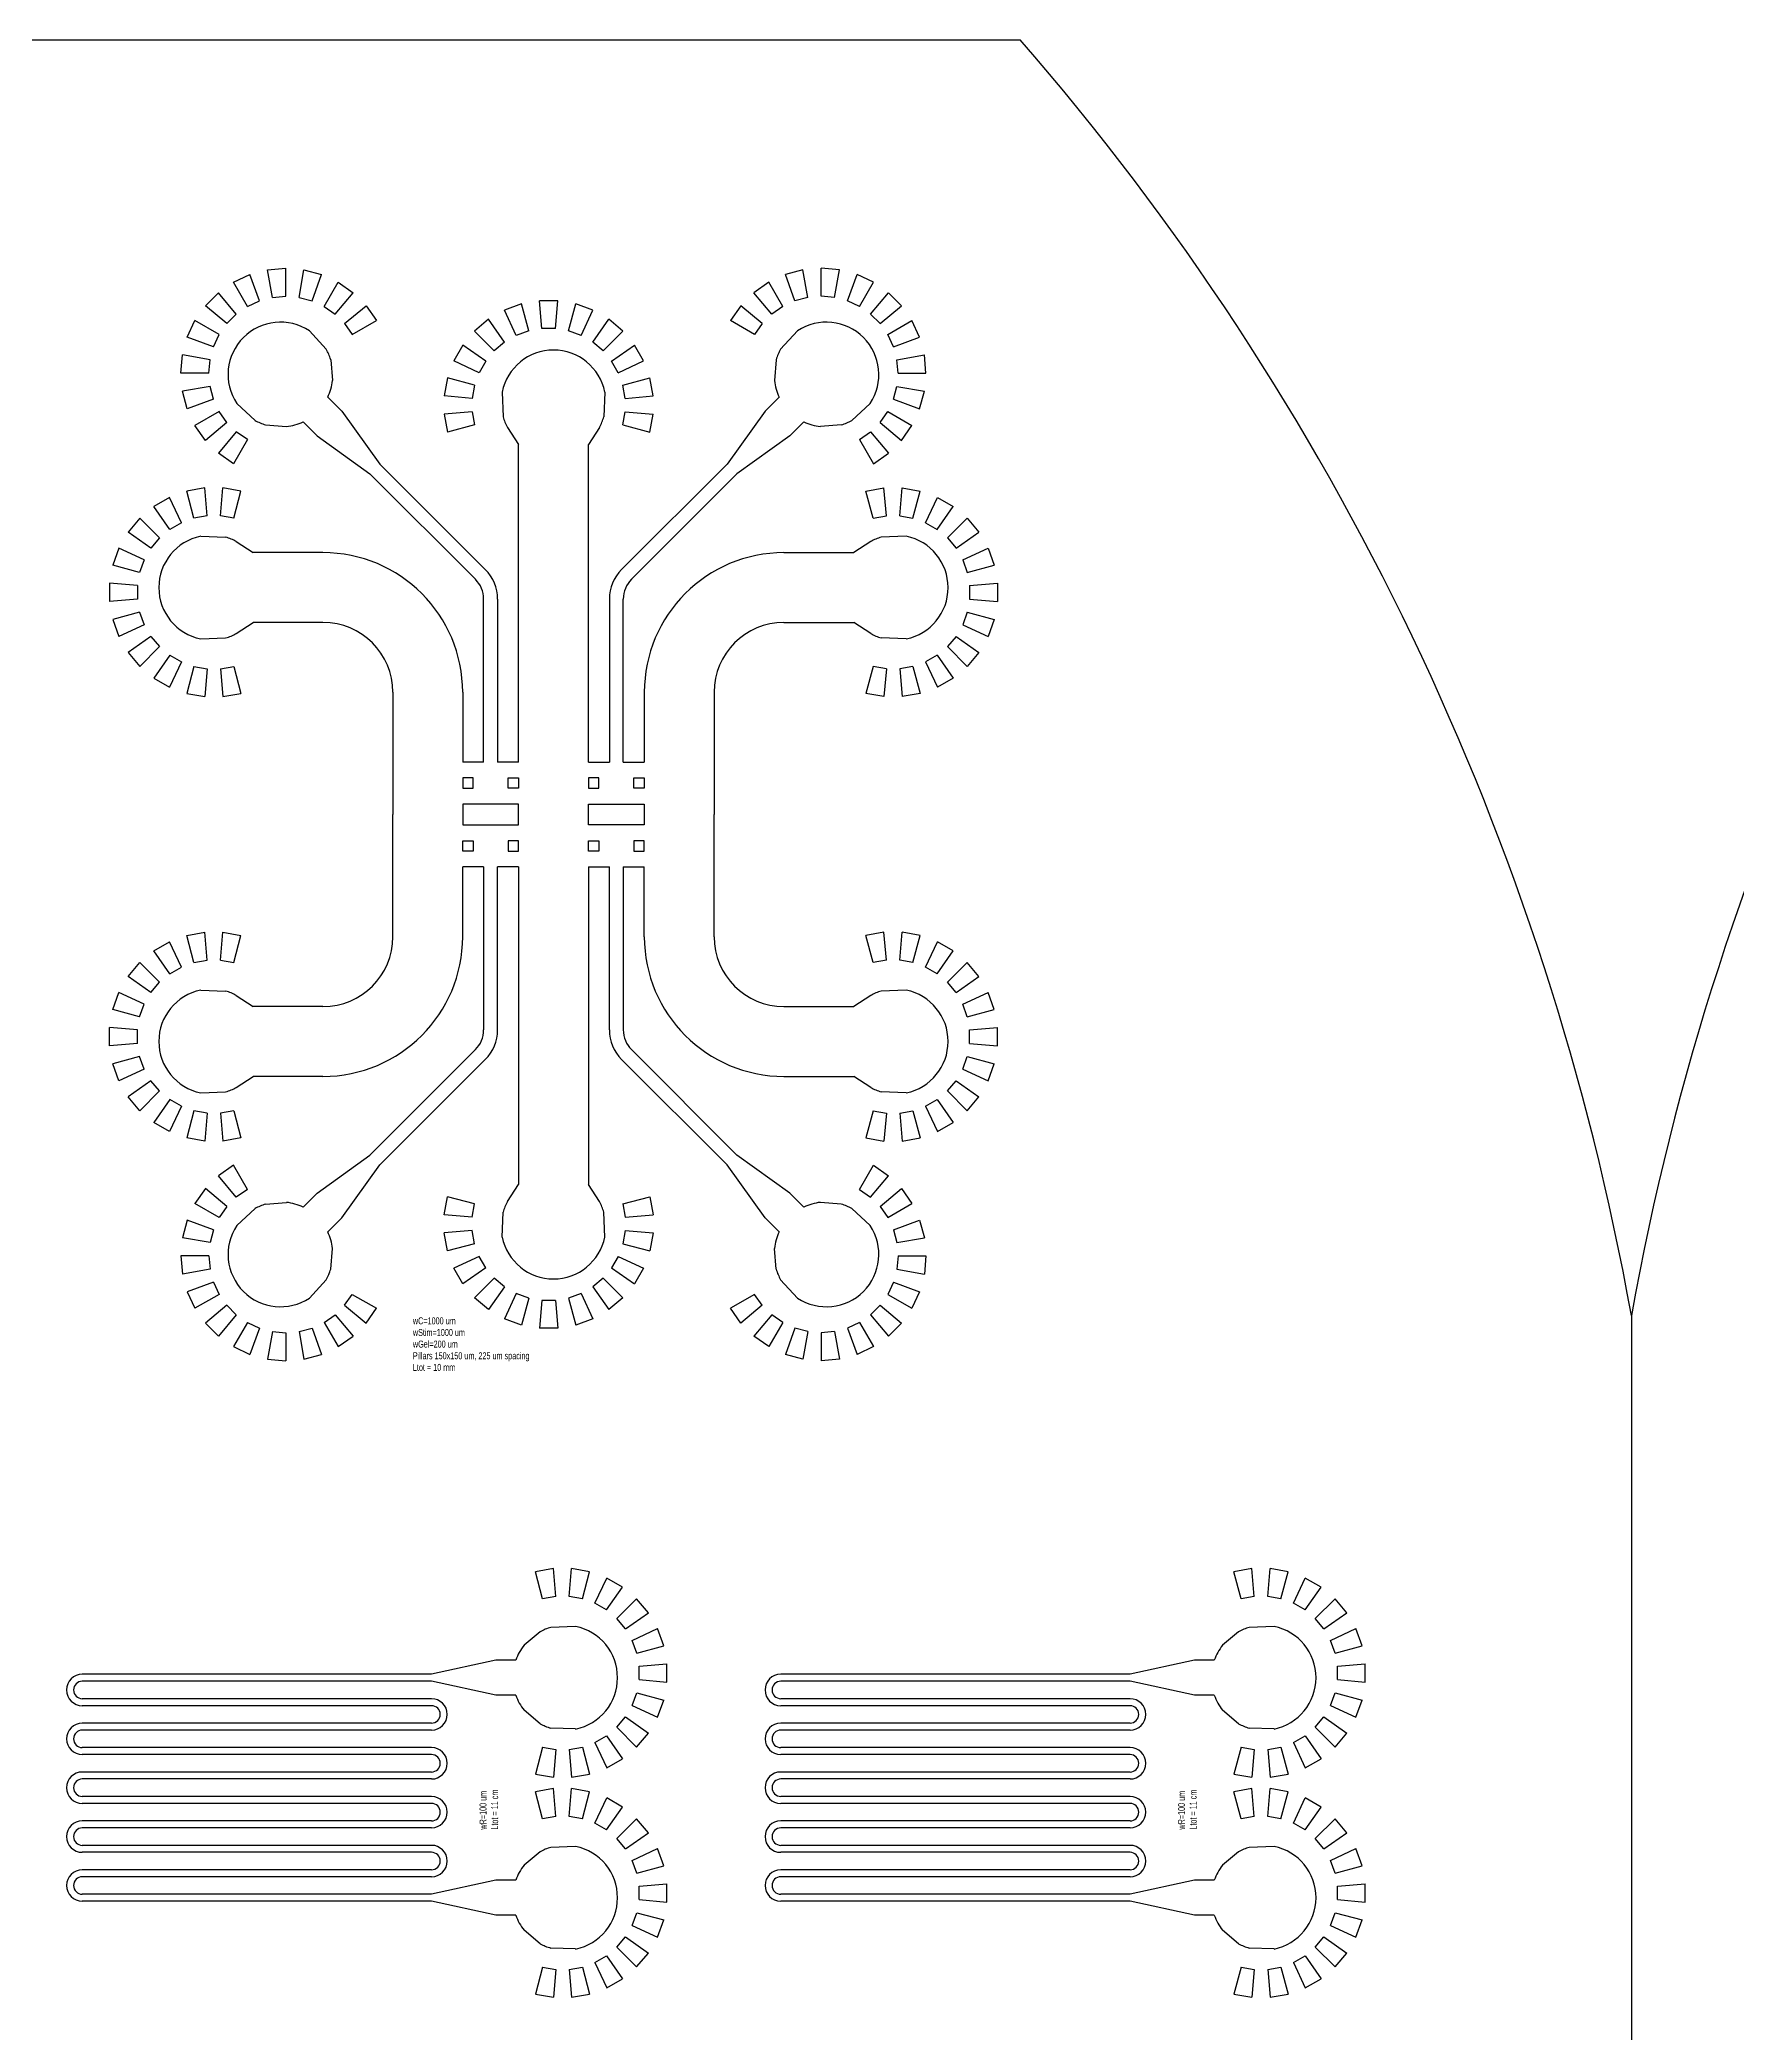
# Model space of a CAD drawing. Extents: x 5000 to 155000, y 156735 to 206735.
# Drawn here: x 57214 to 81500, y 178206 to 206735 of the extents above; entities that cross this region are included whole.
import ezdxf

# ---------------------------------------------------------------- set-up
doc = ezdxf.new("R2010")
doc.units = 0
doc.layers.get('0').update_dxf_attribs({"linetype": 'CONTINUOUS'})
doc.styles.get("Standard").update_dxf_attribs({"font": 'txt', "width": 0.75})

# ---------------------------------------------------------------- blocks, each defined once
blk = doc.blocks.new('CellMigration_Orig')
for p, q in [((-3427, 18780), (-3191, 18890)), ((-3054, 18514), (-3191, 18890)), ((-2938, 18958), (-2677, 18981)), ((-2868, 18564), (-2938, 18958)), ((-2677, 18581), (-2677, 18981)), ((-2486, 18564), (-2417, 18958)), ((-2417, 18958), (-2164, 18890)), ((-2301, 18514), (-2164, 18890)), ((4728, 18958), (4476, 18890)), ((4613, 18514), (4476, 18890)), ((4798, 18564), (4728, 18958)), ((4989, 18581), (4989, 18981)), ((5249, 18958), (4989, 18981)), ((5180, 18564), (5249, 18958)), ((5365, 18514), (5502, 18890)), ((5739, 18780), (5502, 18890)), ((-3827, 18445), (-3642, 18630)), ((-3385, 18323), (-3642, 18630)), ((-3227, 18433), (-3427, 18780)), ((-2868, 18564), (-2677, 18581)), ((-2486, 18564), (-2301, 18514)), ((-2127, 18433), (-1927, 18780)), ((-1970, 18323), (-1713, 18630)), ((-1927, 18780), (-1713, 18630)), ((4239, 18780), (4025, 18630)), ((4282, 18323), (4025, 18630)), ((4439, 18433), (4239, 18780)), ((4798, 18564), (4613, 18514)), ((5180, 18564), (4989, 18581)), ((5539, 18433), (5739, 18780)), ((5696, 18323), (5953, 18630)), ((6138, 18445), (5953, 18630)), ((-3520, 18188), (-3827, 18445)), ((-3520, 18188), (-3385, 18323)), ((-3227, 18433), (-3054, 18514)), ((-2127, 18433), (-1970, 18323)), ((-1835, 18188), (-1528, 18445)), ((-1528, 18445), (-1378, 18231)), ((699, 18470), (453, 18381)), ((622, 18018), (453, 18381)), ((803, 18084), (699, 18470)), ((991, 18117), (957, 18516)), ((1218, 18516), (957, 18516)), ((1183, 18117), (1218, 18516)), ((1372, 18084), (1476, 18470)), ((1721, 18381), (1476, 18470)), ((1552, 18018), (1721, 18381)), ((3840, 18445), (3690, 18231)), ((4146, 18188), (3840, 18445)), ((4439, 18433), (4282, 18323)), ((5539, 18433), (5365, 18514)), ((5832, 18188), (5696, 18323)), ((5832, 18188), (6138, 18445)), ((-4087, 17994), (-3977, 18231)), ((-3711, 17857), (-4087, 17994)), ((-3630, 18031), (-3977, 18231)), ((-3711, 17857), (-3630, 18031)), ((-2339, 18085), (-2097, 17823)), ((-1835, 18188), (-1725, 18031)), ((-1725, 18031), (-1378, 18231)), ((227, 18250), (27, 18082)), ((309, 17799), (27, 18082)), ((456, 17923), (227, 18250)), ((803, 18084), (622, 18018)), ((1183, 18117), (991, 18117)), ((1552, 18018), (1372, 18084)), ((1718, 17923), (1948, 18250)), ((1865, 17799), (2148, 18082)), ((2148, 18082), (1948, 18250)), ((4036, 18031), (3690, 18231)), ((4146, 18188), (4036, 18031)), ((4651, 18085), (4408, 17823)), ((5942, 18031), (6288, 18231)), ((6023, 17857), (5942, 18031)), ((6023, 17857), (6398, 17994)), ((6398, 17994), (6288, 18231)), ((-4177, 17481), (-4155, 17741)), ((-3761, 17672), (-4155, 17741)), ((-141, 17882), (-272, 17655)), ((186, 17652), (-141, 17882)), ((456, 17923), (309, 17799)), ((1865, 17799), (1718, 17923)), ((1988, 17652), (2316, 17882)), ((2447, 17655), (2316, 17882)), ((6072, 17672), (6466, 17741)), ((6489, 17481), (6466, 17741)), ((-3777, 17481), (-4177, 17481)), ((-3777, 17481), (-3761, 17672)), ((-2034, 17672), (-2008, 17373)), ((-362, 17410), (-407, 17152)), ((25, 17306), (-362, 17410)), ((90, 17486), (-272, 17655)), ((186, 17652), (90, 17486)), ((2084, 17486), (1988, 17652)), ((2084, 17486), (2447, 17655)), ((2150, 17306), (2536, 17410)), ((2582, 17152), (2536, 17410)), ((4345, 17672), (4319, 17373)), ((6089, 17481), (6072, 17672)), ((6089, 17481), (6489, 17481)), ((-3761, 17290), (-4155, 17220)), ((-4087, 16968), (-4155, 17220)), ((-3711, 17105), (-3761, 17290)), ((-2076, 17136), (-1874, 16934)), ((-9, 17117), (-407, 17152)), ((25, 17306), (-9, 17117)), ((421, 17209), (435, 16853)), ((1891, 17209), (1877, 16853)), ((2183, 17117), (2150, 17306)), ((2183, 17117), (2582, 17152)), ((4387, 17136), (4186, 16934)), ((6023, 17105), (6072, 17290)), ((6072, 17290), (6466, 17220)), ((6398, 16968), (6466, 17220)), ((-3711, 17105), (-4087, 16968)), ((-3630, 16931), (-3977, 16731)), ((-3520, 16774), (-3630, 16931)), ((-3378, 17046), (-3117, 16803)), ((-1874, 16934), (-1329, 16177)), ((-9, 16926), (-407, 16891)), ((-407, 16891), (-362, 16633)), ((-9, 16926), (25, 16737)), ((2150, 16737), (2183, 16926)), ((2183, 16926), (2582, 16891)), ((2536, 16633), (2582, 16891)), ((4186, 16934), (3641, 16177)), ((5690, 17046), (5428, 16803)), ((5832, 16774), (5942, 16931)), ((5942, 16931), (6288, 16731)), ((6023, 17105), (6398, 16968)), ((-3827, 16517), (-3977, 16731)), ((-3520, 16774), (-3827, 16517)), ((-3385, 16638), (-3642, 16332)), ((-3227, 16528), (-3385, 16638)), ((-2966, 16740), (-2667, 16714)), ((-2429, 16782), (-2228, 16581)), ((-2228, 16581), (-1471, 16036)), ((25, 16737), (-362, 16633)), ((497, 16701), (656, 16459)), ((1815, 16701), (1656, 16459)), ((2150, 16737), (2536, 16633)), ((4539, 16581), (3782, 16036)), ((4741, 16782), (4539, 16581)), ((5277, 16740), (4978, 16714)), ((5539, 16528), (5696, 16638)), ((5696, 16638), (5953, 16332)), ((5832, 16774), (6138, 16517)), ((6138, 16517), (6288, 16731)), ((-3427, 16182), (-3642, 16332)), ((-3227, 16528), (-3427, 16182)), ((656, 11909), (656, 16459)), ((1656, 11909), (1656, 16459)), ((5539, 16528), (5739, 16182)), ((5739, 16182), (5953, 16332)), ((-1471, 16036), (39, 14527)), ((180, 14668), (-1329, 16177)), ((2131, 14668), (3641, 16177)), ((3782, 16036), (2273, 14527)), ((-4340, 15700), (-4567, 15570)), ((-4171, 15338), (-4340, 15700)), ((-3837, 15835), (-4095, 15790)), ((-3991, 15403), (-4095, 15790)), ((-3802, 15437), (-3837, 15835)), ((-3611, 15437), (-3576, 15835)), ((-3318, 15790), (-3576, 15835)), ((-3422, 15403), (-3318, 15790)), ((5630, 15790), (5887, 15835)), ((5733, 15403), (5630, 15790)), ((5922, 15437), (5887, 15835)), ((6114, 15437), (6149, 15835)), ((6149, 15835), (6406, 15790)), ((6302, 15403), (6406, 15790)), ((6483, 15338), (6652, 15700)), ((6652, 15700), (6878, 15570)), ((-4337, 15242), (-4567, 15570)), ((-3802, 15437), (-3991, 15403)), ((-3422, 15403), (-3611, 15437)), ((5733, 15403), (5922, 15437)), ((6114, 15437), (6302, 15403)), ((6649, 15242), (6878, 15570)), ((-4767, 15402), (-4935, 15201)), ((-4607, 14972), (-4935, 15201)), ((-4484, 15119), (-4767, 15402)), ((-4171, 15338), (-4337, 15242)), ((-3894, 15144), (-3538, 15130)), ((6206, 15144), (5849, 15130)), ((6483, 15338), (6649, 15242)), ((6796, 15119), (7078, 15402)), ((6919, 14972), (7247, 15201)), ((7078, 15402), (7247, 15201)), ((-5066, 14975), (-5155, 14729)), ((-4703, 14806), (-5066, 14975)), ((-4484, 15119), (-4607, 14972)), ((-3386, 15068), (-3144, 14909)), ((-3144, 14909), (-3144, 14909)), ((-2144, 14909), (-3144, 14909)), ((4456, 14909), (5456, 14909)), ((5698, 15068), (5456, 14909)), ((5456, 14909), (5456, 14909)), ((6796, 15119), (6919, 14972)), ((7015, 14806), (7377, 14975)), ((7377, 14975), (7467, 14729)), ((-4769, 14626), (-5155, 14729)), ((-4703, 14806), (-4769, 14626)), ((7015, 14806), (7080, 14626)), ((7080, 14626), (7467, 14729)), ((-5201, 14472), (-5201, 14210)), ((-4802, 14437), (-5201, 14472)), ((-4802, 14437), (-4802, 14245)), ((7114, 14437), (7512, 14472)), ((7114, 14437), (7114, 14245)), ((7512, 14472), (7512, 14210)), ((-4802, 14245), (-5201, 14210)), ((-4769, 14056), (-5155, 13953)), ((-4769, 14056), (-4703, 13876)), ((156, 11909), (156, 14244)), ((356, 14244), (356, 11909)), ((1956, 14244), (1956, 11909)), ((2156, 11909), (2156, 14244)), ((7080, 14056), (7015, 13876)), ((7080, 14056), (7467, 13953)), ((7114, 14245), (7512, 14210)), ((-5155, 13953), (-5066, 13707)), ((-4703, 13876), (-5066, 13707)), ((-4607, 13710), (-4935, 13481)), ((-4607, 13710), (-4484, 13563)), ((-3386, 13750), (-3144, 13909)), ((-3144, 13909), (-3144, 13909)), ((-2144, 13909), (-3144, 13909)), ((4456, 13909), (5456, 13909)), ((5456, 13909), (5456, 13909)), ((5698, 13750), (5456, 13909)), ((6919, 13710), (6796, 13563)), ((6919, 13710), (7247, 13481)), ((7015, 13876), (7377, 13707)), ((7467, 13953), (7377, 13707)), ((-4935, 13481), (-4767, 13280)), ((-4484, 13563), (-4767, 13280)), ((-4337, 13440), (-4567, 13112)), ((-4337, 13440), (-4171, 13344)), ((-3894, 13675), (-3538, 13688)), ((6206, 13675), (5849, 13688)), ((6649, 13440), (6483, 13344)), ((6649, 13440), (6878, 13112)), ((6796, 13563), (7078, 13280)), ((7247, 13481), (7078, 13280)), ((-4171, 13344), (-4340, 12982)), ((-3991, 13278), (-4095, 12892)), ((-3991, 13278), (-3802, 13245)), ((-3802, 13245), (-3837, 12847)), ((-3611, 13245), (-3422, 13278)), ((-3611, 13245), (-3576, 12847)), ((-3422, 13278), (-3318, 12892)), ((5733, 13278), (5630, 12892)), ((5922, 13245), (5733, 13278)), ((5922, 13245), (5887, 12847)), ((6302, 13278), (6114, 13245)), ((6114, 13245), (6149, 12847)), ((6302, 13278), (6406, 12892)), ((6483, 13344), (6652, 12982)), ((-4567, 13112), (-4340, 12982)), ((-4095, 12892), (-3837, 12847)), ((-3576, 12847), (-3318, 12892)), ((-1144, 12909), (-1144, 11159)), ((-144, 12909), (-144, 11909)), ((2456, 12909), (2456, 11909)), ((3456, 12909), (3456, 11159)), ((5887, 12847), (5630, 12892)), ((6406, 12892), (6149, 12847)), ((6878, 13112), (6652, 12982)), ((156, 11909), (-144, 11909)), ((-144, 11909), (-144, 11909)), ((656, 11909), (356, 11909)), ((1656, 11909), (1956, 11909)), ((2156, 11909), (2456, 11909)), ((2456, 11909), (2456, 11909)), ((-144, 11684), (-144, 11534)), ((6, 11684), (-144, 11684)), ((-144, 11534), (6, 11534)), ((6, 11534), (6, 11684)), ((506, 11534), (506, 11684)), ((506, 11684), (656, 11684)), ((656, 11534), (506, 11534)), ((656, 11684), (656, 11534)), ((1656, 11684), (1656, 11534)), ((1806, 11684), (1656, 11684)), ((1656, 11534), (1806, 11534)), ((1806, 11534), (1806, 11684)), ((2306, 11534), (2306, 11684)), ((2306, 11684), (2456, 11684)), ((2456, 11534), (2306, 11534)), ((2456, 11684), (2456, 11534)), ((-1144, 9409), (-1144, 11159)), ((656, 11309), (-144, 11309)), ((-144, 11309), (-144, 11009)), ((656, 11009), (656, 11309)), ((1656, 11009), (1656, 11309)), ((1656, 11309), (2456, 11309)), ((2456, 11309), (2456, 11009)), ((3456, 9409), (3456, 11159)), ((-144, 11009), (656, 11009)), ((2456, 11009), (1656, 11009)), ((-144, 10634), (-144, 10784)), ((-144, 10784), (6, 10784)), ((6, 10634), (-144, 10634)), ((6, 10784), (6, 10634)), ((656, 10784), (506, 10784)), ((506, 10784), (506, 10634)), ((506, 10634), (656, 10634)), ((656, 10634), (656, 10784)), ((1656, 10634), (1656, 10784)), ((1656, 10784), (1806, 10784)), ((1806, 10634), (1656, 10634)), ((1806, 10784), (1806, 10634)), ((2456, 10784), (2306, 10784)), ((2306, 10784), (2306, 10634)), ((2306, 10634), (2456, 10634)), ((2456, 10634), (2456, 10784)), ((156, 10409), (-144, 10409)), ((-144, 10409), (-144, 10409)), ((-144, 9409), (-144, 10409)), ((156, 10409), (156, 8075)), ((656, 10409), (356, 10409)), ((356, 8075), (356, 10409)), ((656, 10409), (656, 5859)), ((1656, 10409), (1656, 5859)), ((1656, 10409), (1956, 10409)), ((1956, 8075), (1956, 10409)), ((2156, 10409), (2456, 10409)), ((2156, 10409), (2156, 8075)), ((2456, 10409), (2456, 10409)), ((2456, 9409), (2456, 10409)), ((-4095, 9427), (-3837, 9472)), ((-3991, 9040), (-4095, 9427)), ((-3802, 9074), (-3837, 9472)), ((-3611, 9074), (-3576, 9472)), ((-3576, 9472), (-3318, 9427)), ((-3422, 9040), (-3318, 9427)), ((5887, 9472), (5630, 9427)), ((5733, 9040), (5630, 9427)), ((5922, 9074), (5887, 9472)), ((6114, 9074), (6149, 9472)), ((6406, 9427), (6149, 9472)), ((6302, 9040), (6406, 9427)), ((-4567, 9207), (-4340, 9337)), ((-4337, 8879), (-4567, 9207)), ((-4171, 8975), (-4340, 9337)), ((6483, 8975), (6652, 9337)), ((6649, 8879), (6878, 9207)), ((6878, 9207), (6652, 9337)), ((-4935, 8838), (-4767, 9038)), ((-4484, 8756), (-4767, 9038)), ((-4337, 8879), (-4171, 8975)), ((-3991, 9040), (-3802, 9074)), ((-3611, 9074), (-3422, 9040)), ((5922, 9074), (5733, 9040)), ((6302, 9040), (6114, 9074)), ((6649, 8879), (6483, 8975)), ((6796, 8756), (7078, 9038)), ((7247, 8838), (7078, 9038)), ((-5155, 8366), (-5066, 8612)), ((-4703, 8443), (-5066, 8612)), ((-4607, 8609), (-4935, 8838)), ((-4607, 8609), (-4484, 8756)), ((-3894, 8644), (-3538, 8630)), ((-3386, 8568), (-3144, 8409)), ((5698, 8568), (5456, 8409)), ((6206, 8644), (5849, 8630)), ((6919, 8609), (6796, 8756)), ((6919, 8609), (7247, 8838)), ((7015, 8443), (7377, 8612)), ((7467, 8366), (7377, 8612)), ((-4769, 8262), (-5155, 8366)), ((-4769, 8262), (-4703, 8443)), ((-3144, 8409), (-3144, 8409)), ((-2144, 8409), (-3144, 8409)), ((4456, 8409), (5456, 8409)), ((5456, 8409), (5456, 8409)), ((7080, 8262), (7015, 8443)), ((7080, 8262), (7467, 8366)), ((-4802, 8074), (-5201, 8109)), ((-5201, 7847), (-5201, 8109)), ((-4802, 7882), (-4802, 8074)), ((7114, 8074), (7512, 8109)), ((7114, 7882), (7114, 8074)), ((7512, 7847), (7512, 8109)), ((-4802, 7882), (-5201, 7847)), ((-1471, 6283), (39, 7792)), ((3782, 6283), (2273, 7792)), ((7114, 7882), (7512, 7847)), ((-4769, 7693), (-5155, 7590)), ((-5066, 7344), (-5155, 7590)), ((-4703, 7513), (-5066, 7344)), ((-4703, 7513), (-4769, 7693)), ((180, 7651), (-1329, 6142)), ((2131, 7651), (3641, 6142)), ((7015, 7513), (7080, 7693)), ((7015, 7513), (7377, 7344)), ((7080, 7693), (7467, 7590)), ((7377, 7344), (7467, 7590)), ((-4607, 7347), (-4935, 7117)), ((-4484, 7200), (-4767, 6917)), ((-4484, 7200), (-4607, 7347)), ((-3894, 7175), (-3538, 7188)), ((-3386, 7250), (-3144, 7409)), ((-3144, 7409), (-3144, 7409)), ((-2144, 7409), (-3144, 7409)), ((4456, 7409), (5456, 7409)), ((5456, 7409), (5456, 7409)), ((5698, 7250), (5456, 7409)), ((6206, 7175), (5849, 7188)), ((6796, 7200), (6919, 7347)), ((6796, 7200), (7078, 6917)), ((6919, 7347), (7247, 7117)), ((-4767, 6917), (-4935, 7117)), ((-4337, 7077), (-4567, 6749)), ((-4171, 6981), (-4340, 6618)), ((-4171, 6981), (-4337, 7077)), ((-3991, 6915), (-4095, 6529)), ((-3802, 6882), (-3991, 6915)), ((-3802, 6882), (-3837, 6483)), ((-3422, 6915), (-3611, 6882)), ((-3611, 6882), (-3576, 6483)), ((-3422, 6915), (-3318, 6529)), ((5733, 6915), (5630, 6529)), ((5733, 6915), (5922, 6882)), ((5922, 6882), (5887, 6483)), ((6114, 6882), (6302, 6915)), ((6114, 6882), (6149, 6483)), ((6302, 6915), (6406, 6529)), ((6483, 6981), (6649, 7077)), ((6483, 6981), (6652, 6618)), ((6649, 7077), (6878, 6749)), ((7078, 6917), (7247, 7117)), ((-4340, 6618), (-4567, 6749)), ((6652, 6618), (6878, 6749)), ((-3837, 6483), (-4095, 6529)), ((-3318, 6529), (-3576, 6483)), ((-2228, 5738), (-1471, 6283)), ((4539, 5738), (3782, 6283)), ((5630, 6529), (5887, 6483)), ((6149, 6483), (6406, 6529)), ((-3427, 6137), (-3642, 5987)), ((-3227, 5791), (-3427, 6137)), ((-1874, 5385), (-1329, 6142)), ((4186, 5385), (3641, 6142)), ((5539, 5791), (5739, 6137)), ((5739, 6137), (5953, 5987)), ((-3827, 5802), (-3977, 5588)), ((-3520, 5545), (-3827, 5802)), ((-3385, 5681), (-3642, 5987)), ((-3227, 5791), (-3385, 5681)), ((-2429, 5536), (-2228, 5738)), ((497, 5617), (656, 5859)), ((1815, 5617), (1656, 5859)), ((4741, 5536), (4539, 5738)), ((5539, 5791), (5696, 5681)), ((5696, 5681), (5953, 5987)), ((5832, 5545), (6138, 5802)), ((6138, 5802), (6288, 5588)), ((-3630, 5388), (-3977, 5588)), ((-3520, 5545), (-3630, 5388)), ((-3378, 5273), (-3117, 5515)), ((-2966, 5579), (-2667, 5605)), ((-407, 5428), (-362, 5686)), ((-9, 5393), (-407, 5428)), ((25, 5582), (-362, 5686)), ((-9, 5393), (25, 5582)), ((421, 5109), (435, 5466)), ((1891, 5109), (1877, 5466)), ((2150, 5582), (2536, 5686)), ((2150, 5582), (2183, 5393)), ((2183, 5393), (2582, 5428)), ((2536, 5686), (2582, 5428)), ((5277, 5579), (4978, 5605)), ((5690, 5273), (5428, 5515)), ((5832, 5545), (5942, 5388)), ((5942, 5388), (6288, 5588)), ((-4087, 5351), (-4155, 5098)), ((-3711, 5214), (-4087, 5351)), ((-3711, 5214), (-3761, 5029)), ((-2076, 5183), (-1874, 5385)), ((-9, 5201), (-407, 5167)), ((-362, 4909), (-407, 5167)), ((25, 5013), (-9, 5201)), ((2183, 5201), (2150, 5013)), ((2183, 5201), (2582, 5167)), ((2582, 5167), (2536, 4909)), ((4387, 5183), (4186, 5385)), ((6023, 5214), (6398, 5351)), ((6023, 5214), (6072, 5029)), ((6398, 5351), (6466, 5098)), ((-3761, 5029), (-4155, 5098)), ((-2034, 4647), (-2008, 4945)), ((25, 5013), (-362, 4909)), ((2150, 5013), (2536, 4909)), ((4345, 4647), (4319, 4945)), ((6072, 5029), (6466, 5098)), ((-4177, 4838), (-4155, 4578)), ((-3777, 4838), (-4177, 4838)), ((-3761, 4647), (-4155, 4578)), ((-3777, 4838), (-3761, 4647)), ((90, 4832), (-272, 4663)), ((-141, 4437), (-272, 4663)), ((186, 4666), (-141, 4437)), ((186, 4666), (90, 4832)), ((2084, 4832), (1988, 4666)), ((1988, 4666), (2316, 4437)), ((2084, 4832), (2447, 4663)), ((2447, 4663), (2316, 4437)), ((6089, 4838), (6072, 4647)), ((6072, 4647), (6466, 4578)), ((6089, 4838), (6489, 4838)), ((6489, 4838), (6466, 4578)), ((-3711, 4462), (-4087, 4325)), ((-4087, 4325), (-3977, 4088)), ((-3630, 4288), (-3977, 4088)), ((-3711, 4462), (-3630, 4288)), ((-2339, 4234), (-2097, 4496)), ((-1835, 4131), (-1725, 4288)), ((-1725, 4288), (-1378, 4088)), ((309, 4519), (27, 4237)), ((456, 4396), (227, 4069)), ((456, 4396), (309, 4519)), ((622, 4300), (453, 3938)), ((803, 4235), (622, 4300)), ((1552, 4300), (1372, 4235)), ((1552, 4300), (1721, 3938)), ((1865, 4519), (1718, 4396)), ((1718, 4396), (1948, 4069)), ((1865, 4519), (2148, 4237)), ((4036, 4288), (3690, 4088)), ((4146, 4131), (4036, 4288)), ((4651, 4234), (4408, 4496)), ((6023, 4462), (5942, 4288)), ((5942, 4288), (6288, 4088)), ((6023, 4462), (6398, 4325)), ((6398, 4325), (6288, 4088)), ((-3520, 4131), (-3827, 3874)), ((-3385, 3995), (-3642, 3689)), ((-3520, 4131), (-3385, 3995)), ((-2127, 3885), (-1970, 3995)), ((-1970, 3995), (-1713, 3689)), ((-1835, 4131), (-1528, 3874)), ((-1528, 3874), (-1378, 4088)), ((227, 4069), (27, 4237)), ((803, 4235), (699, 3848)), ((991, 4201), (957, 3803)), ((1183, 4201), (991, 4201)), ((1183, 4201), (1218, 3803)), ((1372, 4235), (1476, 3848)), ((2148, 4237), (1948, 4069)), ((3840, 3874), (3690, 4088)), ((4146, 4131), (3840, 3874)), ((4282, 3995), (4025, 3689)), ((4439, 3885), (4282, 3995)), ((5832, 4131), (5696, 3995)), ((5696, 3995), (5953, 3689)), ((5832, 4131), (6138, 3874)), ((-3827, 3874), (-3642, 3689)), ((-3227, 3885), (-3427, 3539)), ((-3227, 3885), (-3054, 3804)), ((-3054, 3804), (-3191, 3428)), ((-2868, 3755), (-2938, 3361)), ((-2868, 3755), (-2677, 3738)), ((-2677, 3738), (-2677, 3338)), ((-2486, 3755), (-2301, 3804)), ((-2486, 3755), (-2417, 3361)), ((-2301, 3804), (-2164, 3428)), ((-2127, 3885), (-1927, 3539)), ((699, 3848), (453, 3938)), ((1218, 3803), (957, 3803)), ((1721, 3938), (1476, 3848)), ((4439, 3885), (4239, 3539)), ((4613, 3804), (4476, 3428)), ((4798, 3755), (4613, 3804)), ((4798, 3755), (4728, 3361)), ((5180, 3755), (4989, 3738)), ((4989, 3738), (4989, 3338)), ((5180, 3755), (5249, 3361)), ((5539, 3885), (5365, 3804)), ((5365, 3804), (5502, 3428)), ((5539, 3885), (5739, 3539)), ((6138, 3874), (5953, 3689)), ((-3427, 3539), (-3191, 3428)), ((-2417, 3361), (-2164, 3428)), ((-1927, 3539), (-1713, 3689)), ((4239, 3539), (4025, 3689)), ((4728, 3361), (4476, 3428)), ((5739, 3539), (5502, 3428)), ((-2938, 3361), (-2677, 3338)), ((5249, 3361), (4989, 3338))]:
    blk.add_line(p, q)
for centre, radius, start, end in [((-2753, 17459), 750, 56.537, 213.463), ((5064, 17459), 750, 326.537, 123.463), ((-2753, 17459), 750, 16.4986, 29.0272), ((1156, 17059), 750, 11.537, 168.463), ((5064, 17459), 750, 150.9728, 163.5014), ((-2753, 17459), 750, 334.4712, 353.4246), ((5064, 17459), 750, 186.5754, 205.5288), ((1156, 17059), 750, 195.9728, 208.5014), ((1156, 17059), 750, 331.4986, 344.0272), ((-2753, 17459), 750, 240.9728, 253.5014), ((-2753, 17459), 750, 276.5754, 295.5288), ((5064, 17459), 750, 244.4712, 263.4246), ((5064, 17459), 750, 286.4986, 299.0272), ((-3744, 14409), 750, 101.537, 258.463), ((-3744, 14409), 750, 61.4986, 74.0272), ((6056, 14409), 750, 105.9728, 118.5014), ((6056, 14409), 750, 281.537, 78.463), ((-2144, 12909), 2000, 0, 90), ((4456, 12909), 2000, 90, 180), ((-244, 14244), 600, 0, 45), ((2556, 14244), 600, 135, 180), ((-244, 14244), 400, 0, 45), ((2556, 14244), 400, 135, 180), ((-3744, 14409), 750, 285.9728, 298.5014), ((-2144, 12909), 1000, 0, 90), ((4456, 12909), 1000, 90, 180), ((6056, 14409), 750, 241.4986, 254.0272), ((-2144, 9409), 1000, 270, 0), ((-2144, 9409), 2000, 270, 0), ((4456, 9409), 2000, 180, 270), ((4456, 9409), 1000, 180, 270), ((-3744, 7909), 750, 101.537, 258.463), ((-3744, 7909), 750, 61.4986, 74.0272), ((6056, 7909), 750, 105.9728, 118.5014), ((6056, 7909), 750, 281.537, 78.463), ((-244, 8075), 400, 315, 0), ((-244, 8075), 600, 315, 0), ((2556, 8075), 600, 180, 225), ((2556, 8075), 400, 180, 225), ((-3744, 7909), 750, 285.9728, 298.5014), ((6056, 7909), 750, 241.4986, 254.0272), ((-2753, 4860), 750, 106.4986, 119.0272), ((-2753, 4860), 750, 64.4712, 83.4246), ((1156, 5259), 750, 151.4986, 164.0272), ((1156, 5259), 750, 15.9728, 28.5014), ((5064, 4860), 750, 96.5754, 115.5288), ((5064, 4860), 750, 60.9728, 73.5014), ((-2753, 4860), 750, 146.537, 303.463), ((-2753, 4860), 750, 6.5754, 25.5288), ((5064, 4860), 750, 154.4712, 173.4246), ((5064, 4860), 750, 236.537, 33.463), ((1156, 5259), 750, 191.537, 348.463), ((-2753, 4860), 750, 330.9728, 343.5014), ((5064, 4860), 750, 196.4986, 209.0272)]:
    blk.add_arc(centre, radius, start, end)
at = {"insert": (-857, 3959), "char_height": 100, "attachment_point": 1}
blk.add_mtext_dynamic_manual_height_columns('wC=1000 um\\PwStim=1000 um\\PwGel=200 um\\PPillars 150x150 um, 225 um spacing\\PLtot = 10 mm', width=2501.39, gutter_width=9943, heights=[0], dxfattribs=at)
blk = doc.blocks.new('*U12')
blk.add_blockref('CellMigration_Orig', (-1156, -11086))
blk = doc.blocks.new('*U13')
at = {"color": 0, "linetype": 'ByBlock', "lineweight": -2, "transparency": 16777216}
blk.add_blockref('*U12', (43500, 0), dxfattribs=at)
blk = doc.blocks.new('CellMigrationResistors')
for p, q in [((-4571, 6283), (-4571, 11283)), ((-4471, 6283), (-4471, 11283)), ((-4221, 6283), (-4221, 11283)), ((-4121, 6283), (-4121, 11283)), ((-3871, 6283), (-3871, 11283)), ((-3771, 6283), (-3771, 11283)), ((-3521, 6283), (-3521, 11283)), ((-3421, 6283), (-3421, 11283)), ((-3171, 6283), (-3171, 11283)), ((-3071, 6283), (-3071, 11283)), ((-2821, 6283), (-2821, 11283)), ((-2721, 6283), (-2721, 11283)), ((-2471, 6283), (-2471, 11283)), ((-2371, 6283), (-2371, 11283)), ((-2121, 6283), (-2121, 11283)), ((-2021, 6283), (-2021, 11283)), ((-1771, 6283), (-1771, 11283)), ((-1671, 6283), (-1671, 11283)), ((-1421, 6283), (-1421, 11283)), ((-1321, 6283), (-1321, 11283)), ((-4771, 5362), (-4571, 6283)), ((-4271, 5362), (-4471, 6283)), ((-1621, 5362), (-1421, 6283)), ((-1121, 5362), (-1321, 6283)), ((-4771, 5077), (-4771, 5362)), ((-4271, 5077), (-4271, 5362)), ((-1621, 5077), (-1621, 5362)), ((-1121, 5077), (-1121, 5362)), ((-5180, 4728), (-4987, 4958)), ((-3862, 4728), (-4055, 4958)), ((-2030, 4728), (-1837, 4958)), ((-712, 4728), (-905, 4958)), ((-5901, 4796), (-5947, 4539)), ((-5515, 4693), (-5901, 4796)), ((-5515, 4693), (-5548, 4504)), ((-5255, 4220), (-5242, 4576)), ((-3786, 4220), (-3800, 4576)), ((-3390, 4693), (-3003, 4796)), ((-3356, 4504), (-3390, 4693)), ((-2958, 4539), (-3003, 4796)), ((-2751, 4796), (-2797, 4539)), ((-2365, 4693), (-2751, 4796)), ((-2365, 4693), (-2398, 4504)), ((-2105, 4220), (-2092, 4576)), ((-636, 4220), (-650, 4576)), ((-240, 4693), (147, 4796)), ((-206, 4504), (-240, 4693)), ((192, 4539), (147, 4796)), ((-5548, 4504), (-5947, 4539)), ((-5548, 4312), (-5947, 4277)), ((-5548, 4312), (-5515, 4123)), ((-3390, 4123), (-3356, 4312)), ((-3356, 4504), (-2958, 4539)), ((-3356, 4312), (-2958, 4277)), ((-2398, 4504), (-2797, 4539)), ((-2398, 4312), (-2797, 4277)), ((-2398, 4312), (-2365, 4123)), ((-240, 4123), (-206, 4312)), ((-206, 4504), (192, 4539)), ((-206, 4312), (192, 4277)), ((-5947, 4277), (-5901, 4020)), ((-5515, 4123), (-5901, 4020)), ((-3390, 4123), (-3003, 4020)), ((-3003, 4020), (-2958, 4277)), ((-2797, 4277), (-2751, 4020)), ((-2365, 4123), (-2751, 4020)), ((-240, 4123), (147, 4020)), ((147, 4020), (192, 4277)), ((-5449, 3943), (-5812, 3774)), ((-5812, 3774), (-5681, 3548)), ((-5353, 3777), (-5681, 3548)), ((-5449, 3943), (-5353, 3777)), ((-3551, 3777), (-3455, 3943)), ((-3551, 3777), (-3223, 3548)), ((-3455, 3943), (-3093, 3774)), ((-3223, 3548), (-3093, 3774)), ((-2299, 3943), (-2662, 3774)), ((-2662, 3774), (-2531, 3548)), ((-2203, 3777), (-2531, 3548)), ((-2299, 3943), (-2203, 3777)), ((-401, 3777), (-305, 3943)), ((-401, 3777), (-73, 3548)), ((-305, 3943), (57, 3774)), ((-73, 3548), (57, 3774)), ((-5230, 3630), (-5513, 3347)), ((-5083, 3507), (-5313, 3179)), ((-5230, 3630), (-5083, 3507)), ((-3821, 3507), (-3674, 3630)), ((-3821, 3507), (-3592, 3179)), ((-3674, 3630), (-3392, 3347)), ((-2080, 3630), (-2363, 3347)), ((-1933, 3507), (-2163, 3179)), ((-2080, 3630), (-1933, 3507)), ((-671, 3507), (-524, 3630)), ((-671, 3507), (-442, 3179)), ((-524, 3630), (-242, 3347)), ((-5513, 3347), (-5313, 3179)), ((-4917, 3411), (-5086, 3048)), ((-4917, 3411), (-4737, 3345)), ((-4737, 3345), (-4840, 2959)), ((-4548, 3312), (-4583, 2914)), ((-4548, 3312), (-4356, 3312)), ((-4356, 3312), (-4321, 2914)), ((-4168, 3345), (-3987, 3411)), ((-4168, 3345), (-4064, 2959)), ((-3987, 3411), (-3818, 3048)), ((-3592, 3179), (-3392, 3347)), ((-2363, 3347), (-2163, 3179)), ((-1767, 3411), (-1936, 3048)), ((-1767, 3411), (-1587, 3345)), ((-1587, 3345), (-1690, 2959)), ((-1398, 3312), (-1433, 2914)), ((-1398, 3312), (-1206, 3312)), ((-1206, 3312), (-1171, 2914)), ((-1018, 3345), (-837, 3411)), ((-1018, 3345), (-914, 2959)), ((-837, 3411), (-668, 3048)), ((-442, 3179), (-242, 3347)), ((-5086, 3048), (-4840, 2959)), ((-4583, 2914), (-4321, 2914)), ((-4064, 2959), (-3818, 3048)), ((-1936, 3048), (-1690, 2959)), ((-1433, 2914), (-1171, 2914)), ((-914, 2959), (-668, 3048))]:
    blk.add_line(p, q)
for centre, radius, start, end in [((-4346, 11283), 225, 0, 180), ((-3646, 11283), 225, 0, 180), ((-2946, 11283), 225, 0, 180), ((-2246, 11283), 225, 0, 180), ((-1546, 11283), 225, 0, 180), ((-4346, 11283), 125, 0, 180), ((-3646, 11283), 125, 0, 180), ((-2946, 11283), 125, 0, 180), ((-2246, 11283), 125, 0, 180), ((-1546, 11283), 125, 0, 180), ((-3996, 6283), 225, 180, 0), ((-3996, 6283), 125, 180, 0), ((-3296, 6283), 225, 180, 0), ((-3296, 6283), 125, 180, 0), ((-2596, 6283), 225, 180, 0), ((-2596, 6283), 125, 180, 0), ((-1896, 6283), 225, 180, 0), ((-1896, 6283), 125, 180, 0), ((-4521, 4370), 750, 109.4712, 128.4246), ((-4521, 4370), 750, 51.5754, 70.5288), ((-1371, 4370), 750, 109.4712, 128.4246), ((-1371, 4370), 750, 51.5754, 70.5288), ((-4521, 4370), 750, 151.4986, 164.0272), ((-4521, 4370), 750, 15.9728, 28.5014), ((-1371, 4370), 750, 151.4986, 164.0272), ((-1371, 4370), 750, 15.9728, 28.5014), ((-4521, 4370), 750, 191.537, 348.463), ((-1371, 4370), 750, 191.537, 348.463)]:
    blk.add_arc(centre, radius, start, end)
at = {"insert": (-3546, 5596), "char_height": 100, "attachment_point": 1}
blk.add_mtext_dynamic_manual_height_columns('wR=100 um\\PLtot = 11 cm', width=2501.39, gutter_width=9943, heights=[0], dxfattribs=at)
blk = doc.blocks.new('*U14')
at = {"rotation": 90}
blk.add_blockref('CellMigrationResistors', (7211, 2877), dxfattribs=at)
blk = doc.blocks.new('*U15')
at = {"color": 0, "linetype": 'ByBlock', "lineweight": -2, "transparency": 16777216}
for p in [(-10000, 0), (0, 0)]:
    blk.add_blockref('*U14', p, dxfattribs=at)

msp = doc.modelspace()

# ---------------------------------------------------------------- linework, layer by layer
for p, q in [((13749, 206735), (71251, 206735)), ((80000, 188470), (80000, 175000)), ((80000, 188470), (80000, 175000))]:
    msp.add_line(p, q)
for centre, start, end in [((42500, 181735), 10.1817, 41.0083), ((117500, 181735), 138.9917, 169.8183)]:
    msp.add_arc(centre, 38100, start, end)

# ---------------------------------------------------------------- block references
for name, p in [('*U13', (21068, 195569)), ('*U15', (71894, 181775))]:
    msp.add_blockref(name, p)

doc.saveas('drawing.dxf')
